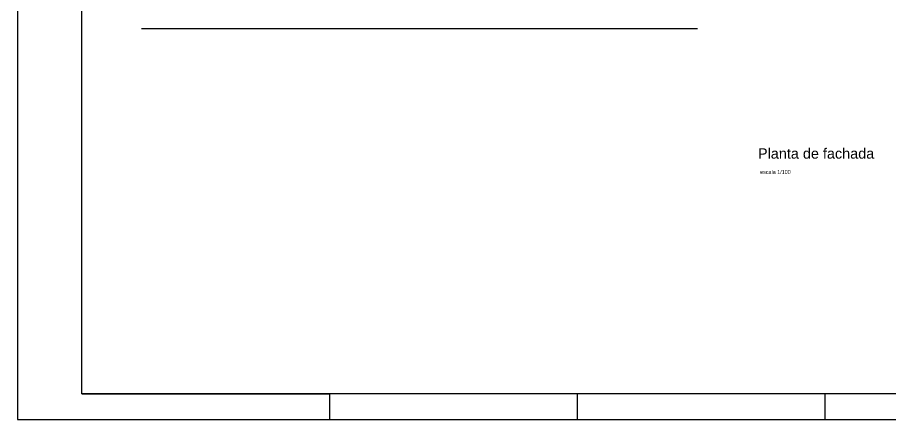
# Model space of a CAD drawing. Header units: millimetres. Extents: x -337670422 to 400479, y -429719 to 319704014.
# Drawn here: x 399884.9 to 400222.9, y -429719 to -429563.2 of the extents above; entities that cross this region are included whole.
import ezdxf

# ---------------------------------------------------------------- set-up
doc = ezdxf.new("R2010")
doc.units = ezdxf.units.MM
doc.layers.add('FOLHA A1', color=7, linetype='Continuous')
doc.styles.get("Standard").update_dxf_attribs({"font": 'arial.ttf'})

msp = doc.modelspace()

# ---------------------------------------------------------------- linework, layer by layer
at = {"color": 1}
for p, q in [((399884.9, -429298.96), (399884.9, -429718.96)), ((400005.9, -429718.96), (400005.9, -429708.96)), ((400101.9, -429718.96), (400101.9, -429708.96)), ((400197.9, -429718.96), (400197.9, -429708.96)), ((399884.9, -429718.96), (400478.9, -429718.96))]:
    msp.add_line(p, q, dxfattribs=at)
at = {"color": 6}
for p, q in [((399909.9, -429708.96), (399909.9, -429308.96)), ((400471.9, -429708.96), (399909.9, -429708.96)), ((400471.9, -429708.96), (399909.9, -429708.96))]:
    msp.add_line(p, q, dxfattribs=at)
for p, q in [((399932.92, -429567.51), (400148.43, -429567.51)), ((399909.9, -429708.96), (400005.9, -429708.96))]:
    msp.add_line(p, q)

# ---------------------------------------------------------------- texts
at = {"layer": 'FOLHA A1', "attachment_point": 1}
for s, insert, char_height in [('Planta de fachada', (400171.88, -429613.89), 4), ('{\\H0.3x;escala 1/100}', (400172.68, -429622.31), 5)]:
    msp.add_mtext_dynamic_manual_height_columns(s, width=78.4179, gutter_width=13.34, heights=[0], dxfattribs=dict(at, insert=insert, char_height=char_height))

doc.saveas('drawing.dxf')
